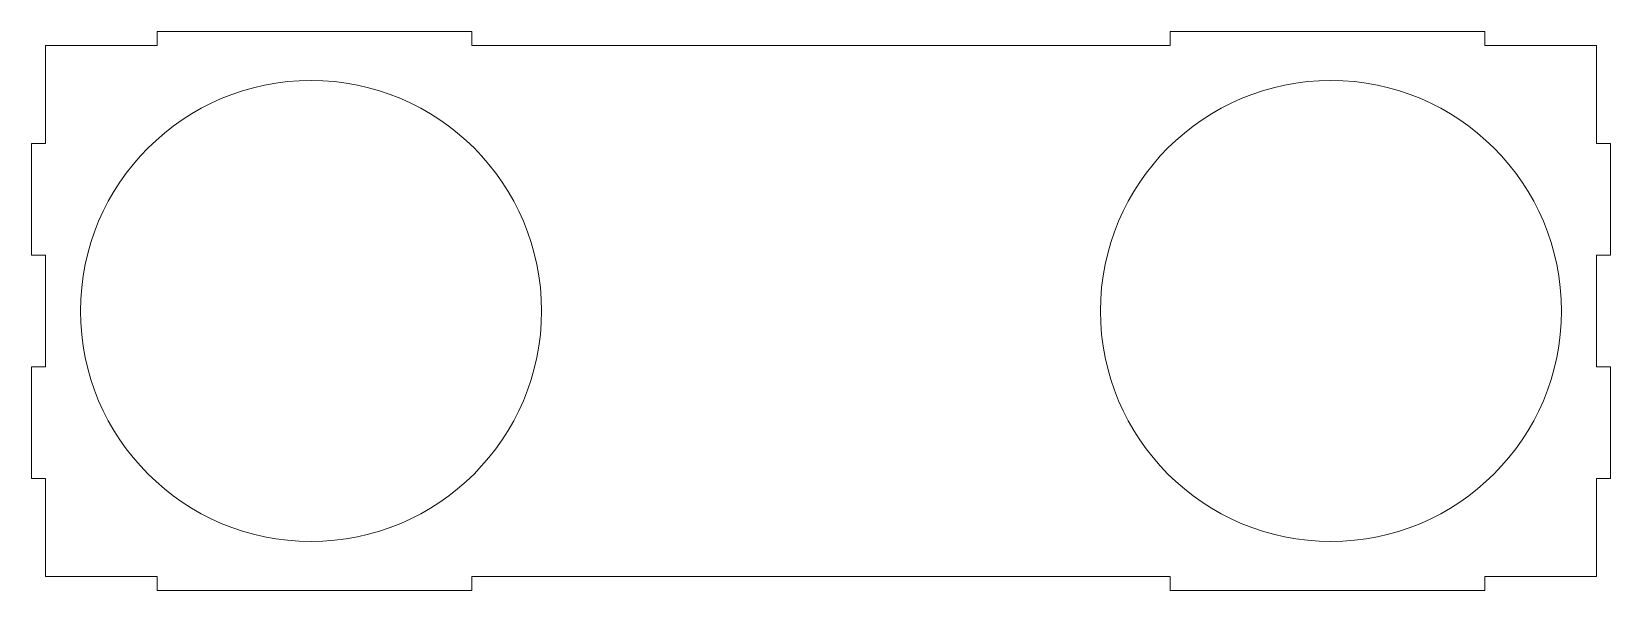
# Model space of a CAD drawing. Header units: millimetres. Extents: x -251 to 314, y -5 to 195.
import ezdxf

# ---------------------------------------------------------------- set-up
doc = ezdxf.new("R2010")
doc.units = ezdxf.units.MM

msp = doc.modelspace()

# ---------------------------------------------------------------- linework, layer by layer
at = {"color": 7, "linetype": 'Continuous', "lineweight": 15}
for p, q in [((-93.01, 195.44), (-205.51, 195.44)), ((-205.51, 195.44), (-205.51, 190.44)), ((-93.01, 190.44), (-93.01, 195.44)), ((269.49, 195.44), (156.99, 195.44)), ((156.99, 195.44), (156.99, 190.44)), ((269.49, 190.44), (269.49, 195.44)), ((-205.51, 190.44), (-245.51, 190.44)), ((-245.51, 190.44), (-245.51, 155.44)), ((156.99, 190.44), (-93.01, 190.44)), ((309.49, 190.44), (269.49, 190.44)), ((309.49, 155.44), (309.49, 190.44)), ((-245.51, 155.44), (-250.51, 155.44)), ((-250.51, 155.44), (-250.51, 115.44)), ((314.49, 155.44), (309.49, 155.44)), ((314.49, 115.44), (314.49, 155.44)), ((-250.51, 115.44), (-245.51, 115.44)), ((-245.51, 115.44), (-245.51, 75.44)), ((309.49, 75.44), (309.49, 115.44)), ((309.49, 115.44), (314.49, 115.44)), ((-245.51, 75.44), (-250.51, 75.44)), ((-250.51, 75.44), (-250.51, 35.44)), ((314.49, 75.44), (309.49, 75.44)), ((314.49, 35.44), (314.49, 75.44)), ((-250.51, 35.44), (-245.51, 35.44)), ((-245.51, 35.44), (-245.51, 0.44)), ((309.49, 0.44), (309.49, 35.44)), ((309.49, 35.44), (314.49, 35.44)), ((-245.51, 0.44), (-205.51, 0.44)), ((-205.51, 0.44), (-205.51, -4.56)), ((-93.01, -4.56), (-93.01, 0.44)), ((-93.01, 0.44), (156.99, 0.44)), ((156.99, 0.44), (156.99, -4.56)), ((269.49, -4.56), (269.49, 0.44)), ((269.49, 0.44), (309.49, 0.44)), ((-205.51, -4.56), (-93.01, -4.56)), ((156.99, -4.56), (269.49, -4.56))]:
    msp.add_line(p, q, dxfattribs=at)
for centre in [(-150.51, 95.44), (214.49, 95.44)]:
    msp.add_circle(centre, 82.5, dxfattribs=at)

doc.saveas('drawing.dxf')
